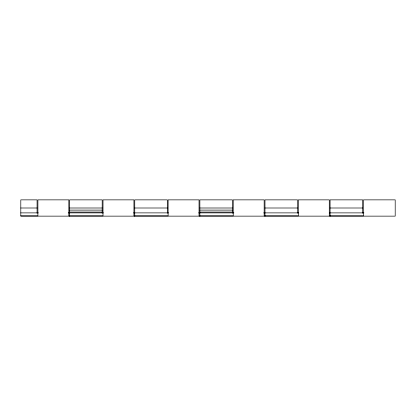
<?xml version="1.0" encoding="UTF-8"?>
<svg xmlns="http://www.w3.org/2000/svg" width="416" height="416" viewBox="0 0 416 416"><rect width="100%" height="100%" fill="white"/><g stroke="black" fill="none" stroke-linecap="round" stroke-linejoin="round"><path stroke-width="0.62" d="M20.8 208L37.076 208M69.633 208L102.19 208M134.748 208L167.305 208M199.862 208L232.419 208M264.976 208L297.528 208M330.086 208L362.643 208M69.633 210.106L102.19 210.106M199.862 210.106L232.419 210.106M69.633 212.072L102.19 212.072M199.862 212.072L232.419 212.072M20.8 212.883L38.355 212.883M68.208 212.883L103.47 212.883M133.474 212.883L168.579 212.883M198.583 212.883L233.896 212.883M263.682 212.883L298.75 212.883M329.269 212.883L363.922 212.883M20.8 215.862L37.892 215.862L37.892 199.862L68.822 199.862L68.822 215.862L103.007 215.862L103.007 199.862L133.936 199.862L133.936 215.862L168.116 215.862L168.116 199.862L199.046 199.862L199.046 215.862L233.23 215.862L233.23 199.862L264.16 199.862L264.16 215.862L298.345 215.862L298.345 199.862L329.274 199.862L329.274 215.862L363.459 215.862L363.459 199.862L395.2 199.862L395.2 216.138L20.8 216.138L20.8 199.862L37.076 199.862L37.076 213.195M362.643 213.195L362.643 199.862L330.086 199.862L330.086 216.138M297.528 213.195L297.528 199.862L264.976 199.862L264.976 216.138M232.419 213.195L232.419 199.862L199.862 199.862L199.862 216.138M167.305 213.195L167.305 199.862L134.748 199.862L134.748 216.138M102.19 213.195L102.19 199.862L69.633 199.862L69.633 216.138"/></g></svg>
